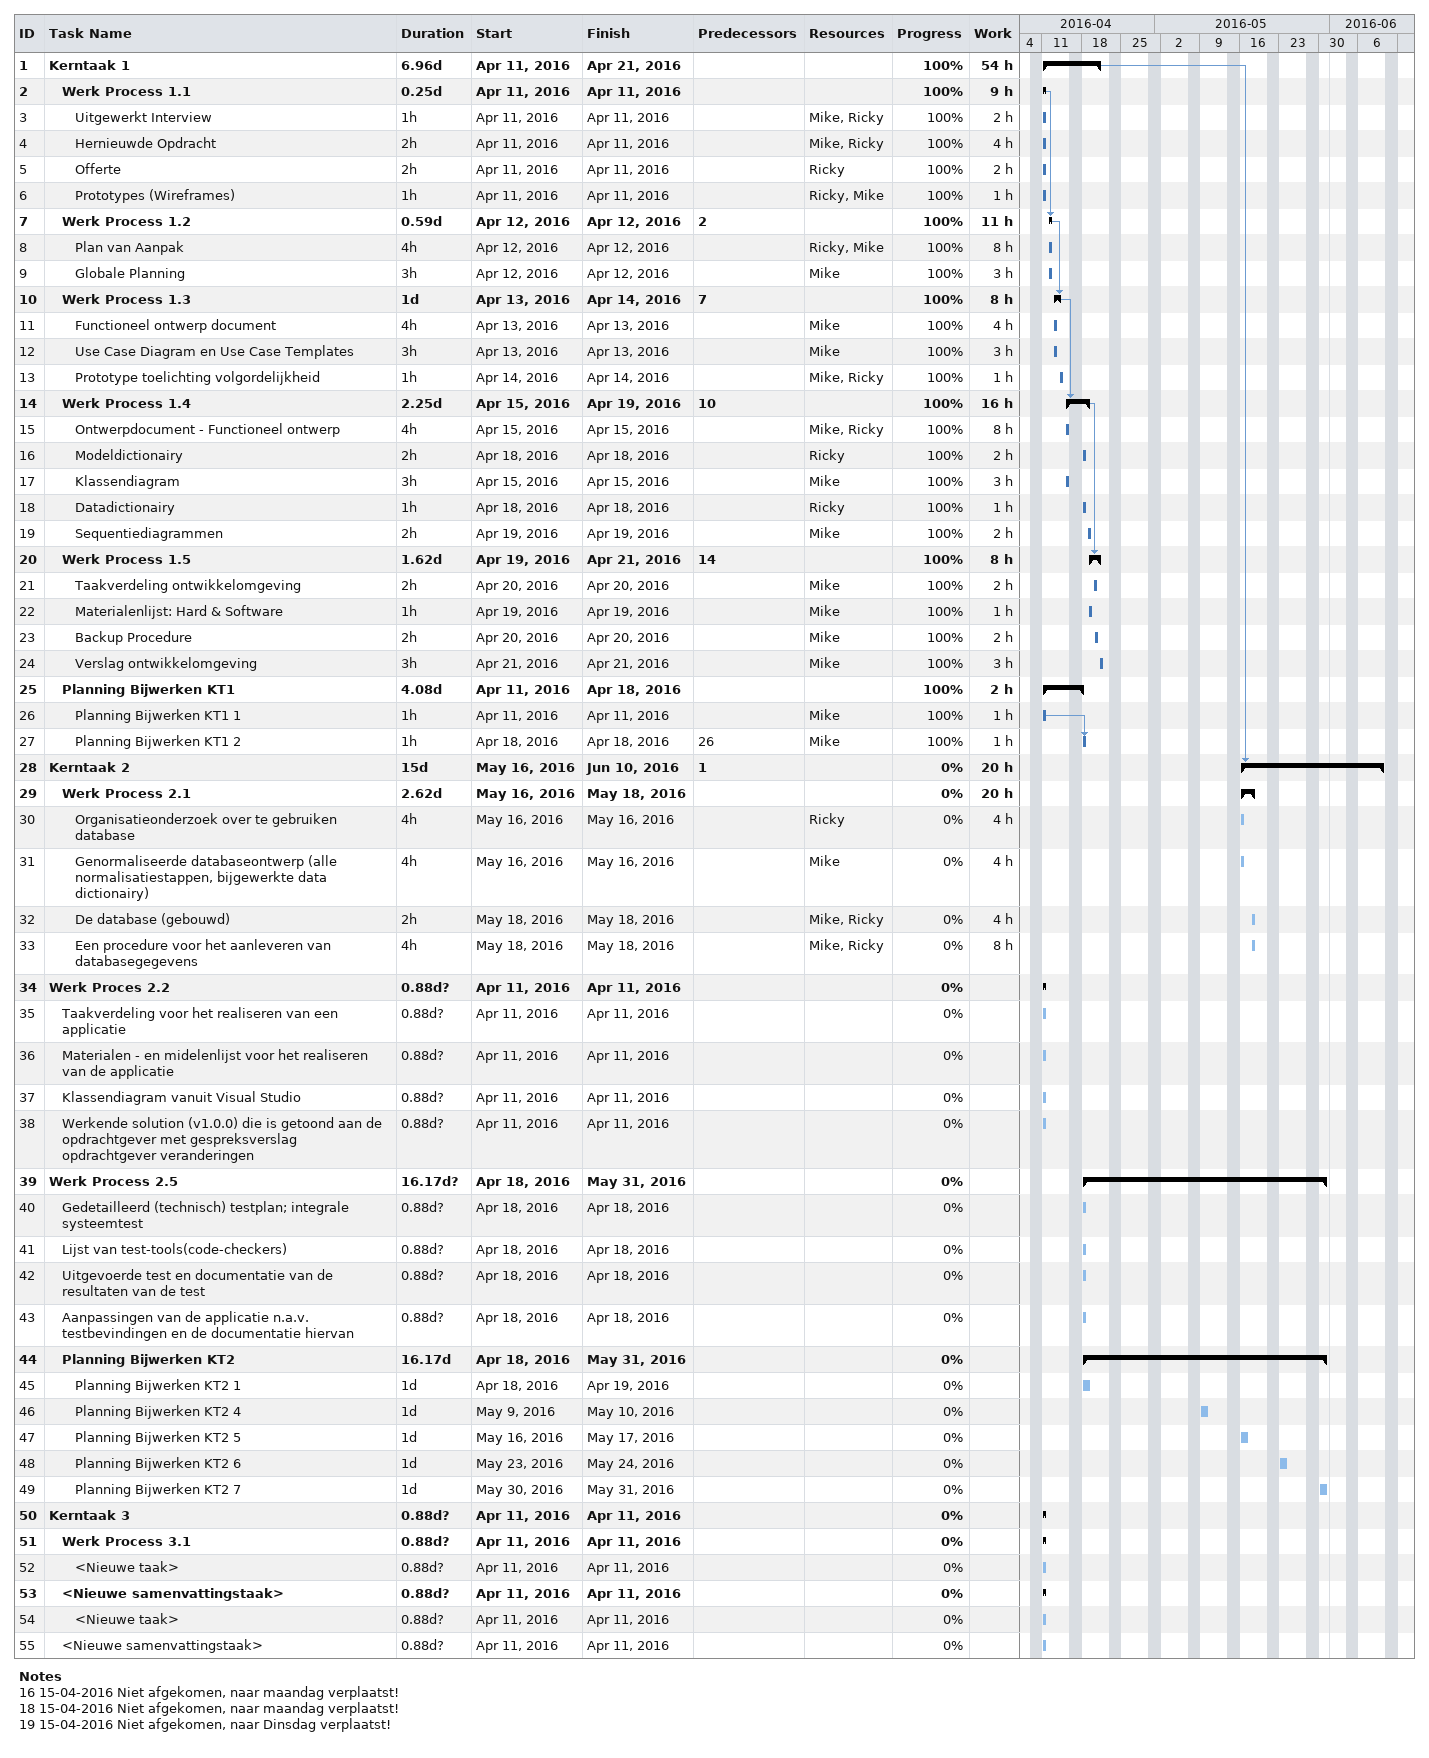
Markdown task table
| ID | Level | Task | Duration | Start | Finish | Predecessors | Resources | % complete | Work (h) |
|---|---|---|---|---|---|---|---|---|---|
| 1 | 1 | **Kerntaak 1** | 6.96d | 2016-04-11 | 2016-04-21 |  |  | 100 | 54 |
| 2 | 2 | **Werk Process 1.1** | 0.25d | 2016-04-11 | 2016-04-11 |  |  | 100 | 9 |
| 3 | 3 | Uitgewerkt Interview | 1h | 2016-04-11 | 2016-04-11 |  | Mike, Ricky | 100 | 2 |
| 4 | 3 | Hernieuwde Opdracht | 2h | 2016-04-11 | 2016-04-11 |  | Mike, Ricky | 100 | 4 |
| 5 | 3 | Offerte | 2h | 2016-04-11 | 2016-04-11 |  | Ricky | 100 | 2 |
| 6 | 3 | Prototypes (Wireframes) | 1h | 2016-04-11 | 2016-04-11 |  | Ricky, Mike | 100 | 1 |
| 7 | 2 | **Werk Process 1.2** | 0.59d | 2016-04-12 | 2016-04-12 | 2 |  | 100 | 11 |
| 8 | 3 | Plan van Aanpak | 4h | 2016-04-12 | 2016-04-12 |  | Ricky, Mike | 100 | 8 |
| 9 | 3 | Globale Planning | 3h | 2016-04-12 | 2016-04-12 |  | Mike | 100 | 3 |
| 10 | 2 | **Werk Process 1.3** | 1d | 2016-04-13 | 2016-04-14 | 7 |  | 100 | 8 |
| 11 | 3 | Functioneel ontwerp document | 4h | 2016-04-13 | 2016-04-13 |  | Mike | 100 | 4 |
| 12 | 3 | Use Case Diagram en Use Case Templates | 3h | 2016-04-13 | 2016-04-13 |  | Mike | 100 | 3 |
| 13 | 3 | Prototype toelichting volgordelijkheid | 1h | 2016-04-14 | 2016-04-14 |  | Mike, Ricky | 100 | 1 |
| 14 | 2 | **Werk Process 1.4** | 2.25d | 2016-04-15 | 2016-04-19 | 10 |  | 100 | 16 |
| 15 | 3 | Ontwerpdocument - Functioneel ontwerp | 4h | 2016-04-15 | 2016-04-15 |  | Mike, Ricky | 100 | 8 |
| 16 | 3 | Modeldictionairy | 2h | 2016-04-18 | 2016-04-18 |  | Ricky | 100 | 2 |
| 17 | 3 | Klassendiagram | 3h | 2016-04-15 | 2016-04-15 |  | Mike | 100 | 3 |
| 18 | 3 | Datadictionairy | 1h | 2016-04-18 | 2016-04-18 |  | Ricky | 100 | 1 |
| 19 | 3 | Sequentiediagrammen | 2h | 2016-04-19 | 2016-04-19 |  | Mike | 100 | 2 |
| 20 | 2 | **Werk Process 1.5** | 1.62d | 2016-04-19 | 2016-04-21 | 14 |  | 100 | 8 |
| 21 | 3 | Taakverdeling ontwikkelomgeving | 2h | 2016-04-20 | 2016-04-20 |  | Mike | 100 | 2 |
| 22 | 3 | Materialenlijst: Hard & Software | 1h | 2016-04-19 | 2016-04-19 |  | Mike | 100 | 1 |
| 23 | 3 | Backup Procedure | 2h | 2016-04-20 | 2016-04-20 |  | Mike | 100 | 2 |
| 24 | 3 | Verslag ontwikkelomgeving | 3h | 2016-04-21 | 2016-04-21 |  | Mike | 100 | 3 |
| 25 | 2 | **Planning Bijwerken KT1** | 4.08d | 2016-04-11 | 2016-04-18 |  |  | 100 | 2 |
| 26 | 3 | Planning Bijwerken KT1 1 | 1h | 2016-04-11 | 2016-04-11 |  | Mike | 100 | 1 |
| 27 | 3 | Planning Bijwerken KT1 2 | 1h | 2016-04-18 | 2016-04-18 | 26 | Mike | 100 | 1 |
| 28 | 1 | **Kerntaak 2** | 15d | 2016-05-16 | 2016-06-10 | 1 |  | 0 | 20 |
| 29 | 2 | **Werk Process 2.1** | 2.62d | 2016-05-16 | 2016-05-18 |  |  | 0 | 20 |
| 30 | 3 | Organisatieonderzoek over te gebruiken database | 4h | 2016-05-16 | 2016-05-16 |  | Ricky | 0 | 4 |
| 31 | 3 | Genormaliseerde databaseontwerp (alle normalisatiestappen, bijgewerkte data dictionairy) | 4h | 2016-05-16 | 2016-05-16 |  | Mike | 0 | 4 |
| 32 | 3 | De database (gebouwd) | 2h | 2016-05-18 | 2016-05-18 |  | Mike, Ricky | 0 | 4 |
| 33 | 3 | Een procedure voor het aanleveren van databasegegevens | 4h | 2016-05-18 | 2016-05-18 |  | Mike, Ricky | 0 | 8 |
| 34 | 1 | **Werk Proces 2.2** | 0.88d? | 2016-04-11 | 2016-04-11 |  |  | 0 |  |
| 35 | 2 | Taakverdeling voor het realiseren van een applicatie | 0.88d? | 2016-04-11 | 2016-04-11 |  |  | 0 |  |
| 36 | 2 | Materialen - en midelenlijst voor het realiseren van de applicatie | 0.88d? | 2016-04-11 | 2016-04-11 |  |  | 0 |  |
| 37 | 2 | Klassendiagram vanuit Visual Studio | 0.88d? | 2016-04-11 | 2016-04-11 |  |  | 0 |  |
| 38 | 2 | Werkende solution (v1.0.0) die is getoond aan de opdrachtgever met gespreksverslag opdrachtgever veranderingen | 0.88d? | 2016-04-11 | 2016-04-11 |  |  | 0 |  |
| 39 | 1 | **Werk Process 2.5** | 16.17d? | 2016-04-18 | 2016-05-31 |  |  | 0 |  |
| 40 | 2 | Gedetailleerd (technisch) testplan; integrale systeemtest | 0.88d? | 2016-04-18 | 2016-04-18 |  |  | 0 |  |
| 41 | 2 | Lijst van test-tools(code-checkers) | 0.88d? | 2016-04-18 | 2016-04-18 |  |  | 0 |  |
| 42 | 2 | Uitgevoerde test en documentatie van de resultaten van de test | 0.88d? | 2016-04-18 | 2016-04-18 |  |  | 0 |  |
| 43 | 2 | Aanpassingen van de applicatie n.a.v. testbevindingen en de documentatie hiervan | 0.88d? | 2016-04-18 | 2016-04-18 |  |  | 0 |  |
| 44 | 2 | **Planning Bijwerken KT2** | 16.17d | 2016-04-18 | 2016-05-31 |  |  | 0 |  |
| 45 | 3 | Planning Bijwerken KT2 1 | 1d | 2016-04-18 | 2016-04-19 |  |  | 0 |  |
| 46 | 3 | Planning Bijwerken KT2 4 | 1d | 2016-05-09 | 2016-05-10 |  |  | 0 |  |
| 47 | 3 | Planning Bijwerken KT2 5 | 1d | 2016-05-16 | 2016-05-17 |  |  | 0 |  |
| 48 | 3 | Planning Bijwerken KT2 6 | 1d | 2016-05-23 | 2016-05-24 |  |  | 0 |  |
| 49 | 3 | Planning Bijwerken KT2 7 | 1d | 2016-05-30 | 2016-05-31 |  |  | 0 |  |
| 50 | 1 | **Kerntaak 3** | 0.88d? | 2016-04-11 | 2016-04-11 |  |  | 0 |  |
| 51 | 2 | **Werk Process 3.1** | 0.88d? | 2016-04-11 | 2016-04-11 |  |  | 0 |  |
| 52 | 3 | <Nieuwe taak> | 0.88d? | 2016-04-11 | 2016-04-11 |  |  | 0 |  |
| 53 | 2 | **<Nieuwe samenvattingstaak>** | 0.88d? | 2016-04-11 | 2016-04-11 |  |  | 0 |  |
| 54 | 3 | <Nieuwe taak> | 0.88d? | 2016-04-11 | 2016-04-11 |  |  | 0 |  |
| 55 | 2 | <Nieuwe samenvattingstaak> | 0.88d? | 2016-04-11 | 2016-04-11 |  |  | 0 |  |

Notes
- 16: 15-04-2016 Niet afgekomen, naar maandag verplaatst!
- 18: 15-04-2016 Niet afgekomen, naar maandag verplaatst!
- 19: 15-04-2016 Niet afgekomen, naar Dinsdag verplaatst!
